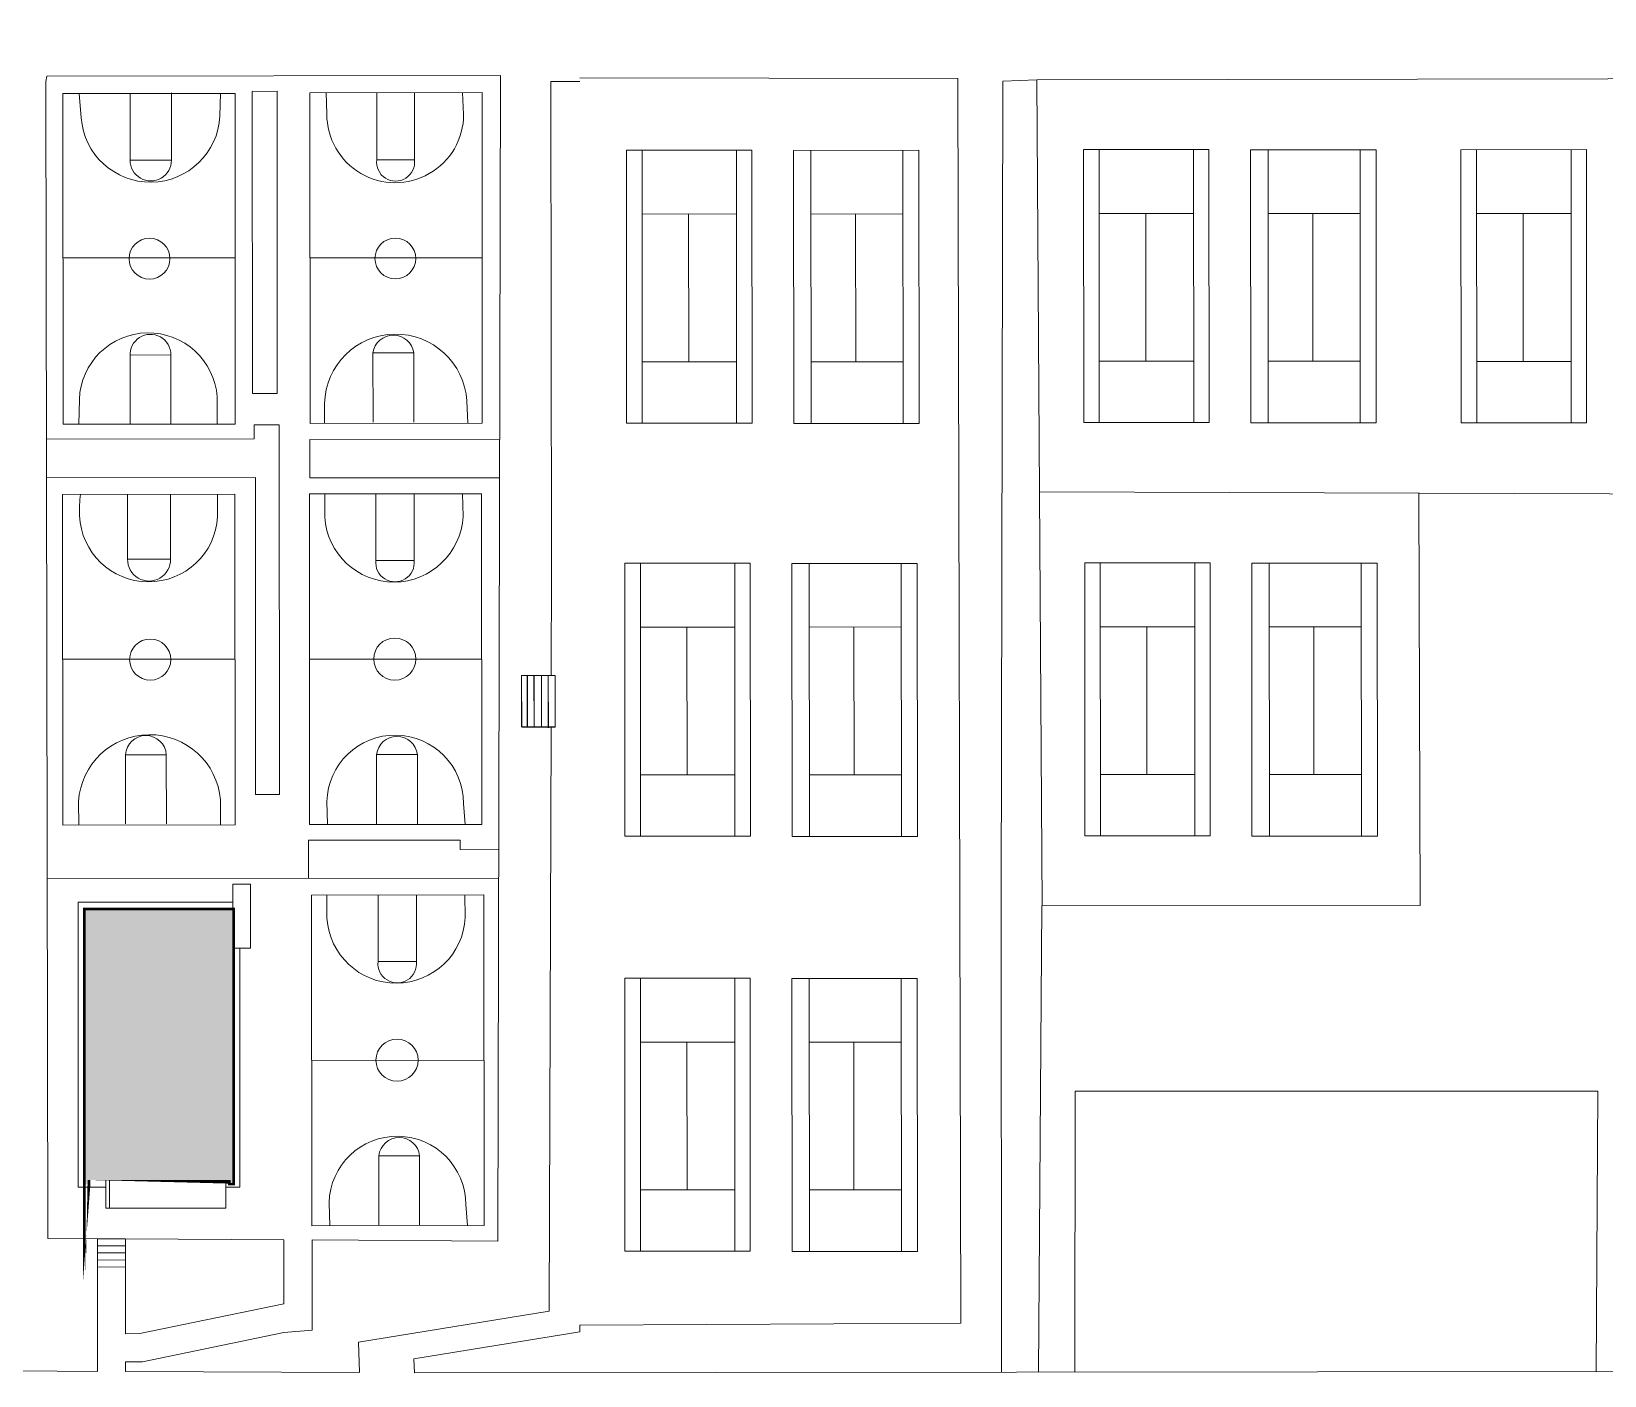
# Model space of a CAD drawing. Header units: feet. Extents: x 6763715 to 6770513, y 1886699 to 1891873.
# Drawn here: x 6767659.1 to 6768106.5, y 1889253.4 to 1889635.7 of the extents above; entities that cross this region are included whole.
import ezdxf

# ---------------------------------------------------------------- set-up
doc = ezdxf.new("R2010")
doc.units = ezdxf.units.FT
doc.header["$LTSCALE"] = 48
doc.header["$MEASUREMENT"] = 0
doc.linetypes.add('PHANTOM2', pattern=[1.25, 0.625, -0.125, 0.125, -0.125, 0.125, -0.125])
doc.layers.add('C-BLDG', color=7, linetype='Continuous')
for name, color, linetype, lineweight in [('C-BLDG-HTCH', 253, 'Continuous', 0), ('C-PROP', 7, 'PHANTOM2', 0), ('L-SITE-WALK', 6, 'Continuous', 0)]:
    doc.layers.add(name, color=color, linetype=linetype, lineweight=lineweight)

msp = doc.modelspace()

# ---------------------------------------------------------------- hatches: boundary and pattern name
at = {"layer": 'C-BLDG-HTCH'}
msp.add_hatch(color=256, dxfattribs=at).paths.add_polyline_path([(6767675.40798486, 1889307.823328808), (6767674.105901529, 1889307.823328809), (6767674.10590153, 1889386.073327643), (6767716.626734708, 1889386.073327643), (6767716.626734708, 1889307.823328809), (6767715.324651377, 1889307.823328809), (6767715.324651379, 1889308.989995458), (6767675.407984861, 1889308.989995457)])

# ---------------------------------------------------------------- linework, layer by layer
at = {"layer": 'C-BLDG', "const_width": 0.75}
msp.add_lwpolyline([(6767675.40798486, 1889307.823328808), (6767674.105901529, 1889307.823328809), (6767674.10590153, 1889386.073327643), (6767716.626734708, 1889386.073327643), (6767716.626734708, 1889307.823328809), (6767715.324651377, 1889307.823328809), (6767715.324651379, 1889308.989995458), (6767675.407984861, 1889308.989995457)], close=True, dxfattribs=at)
at = {"layer": 'C-PROP', "ltscale": 0.02, "const_width": 6, "elevation": -178.8009999999999}
msp.add_lwpolyline([(6769012.672318948, 1888295.374669329, 0.1361048893769301), (6767938.827147607, 1887977.763884334, -0.2823868537519414), (6765535.011960359, 1887963.210487848), (6765125.199023341, 1887960.525005917), (6765008.259637998, 1888061.176182), (6763829.051106414, 1890965.3305025), (6763828.781101809, 1890985.958502438), (6763983.434002401, 1891051.428890646), (6764153.834987686, 1890819.547933312), (6764199.850891613, 1890841.999908577), (6764151.795092961, 1891122.836158444, -0.01647219109543954), (6764351.863703489, 1891197.559898398, -0.0003431867193823084), (6765614.041232214, 1891619.044375816, -0.1515732919274202), (6766084.71670162, 1891639.018791427, -4.006424607498245e-05), (6767109.798489642, 1891365.369470985), (6767424.223199004, 1891242.168853522)], format="xyb", dxfattribs=at)
at = {"layer": 'L-SITE-WALK', "lineweight": 0}
for p, q in [((6767663.206519754, 1889621.515026972), (6767663.500495639, 1889622.983040844)), ((6767663.747587221, 1889292.369181961), (6767663.206519754, 1889621.515026972)), ((6767663.500495639, 1889622.983040844), (6767792.437242979, 1889623.148726672)), ((6767792.437242979, 1889623.148726672), (6767791.758388971, 1889291.619670053)), ((6767922.496009116, 1889622.322450938), (6767814.994389609, 1889622.556333981)), ((6767923.352803396, 1889268.31673199), (6767922.496009116, 1889622.322450938)), ((6767806.328836024, 1889271.696876423), (6767806.863271266, 1889437.895096891)), ((6767737.853993007, 1889405.687970419), (6767781.009714179, 1889405.714905295)), ((6767737.860777431, 1889394.817799535), (6767737.853993007, 1889405.687970419)), ((6767781.009714179, 1889405.714905295), (6767781.011417607, 1889402.985628568)), ((6767781.011417607, 1889402.985628568), (6767791.986380968, 1889402.963155732)), ((6767791.969771319, 1889394.851570701), (6767663.579252938, 1889394.771438043)), ((6767716.376734706, 1889386.073327643), (6767716.376734708, 1889393.120814866)), ((6767716.376734708, 1889393.120814866), (6767721.37673469, 1889393.120814866)), ((6767721.37673469, 1889393.120814866), (6767721.376734689, 1889374.906661143)), ((6767672.355901537, 1889306.989995488), (6767672.355901537, 1889388.073327613)), ((6767672.355901537, 1889388.073327613), (6767716.376734708, 1889388.073327613)), ((6767721.376734689, 1889374.906661143), (6767716.626734706, 1889374.906661143)), ((6767718.376734698, 1889306.989995488), (6767718.376734698, 1889374.906661143)), ((6767680.272568175, 1889308.989995458), (6767680.272568175, 1889300.989995577)), ((6767681.27256817, 1889308.989995458), (6767681.27256817, 1889300.989995577)), ((6767714.407984715, 1889300.989995578), (6767714.407984715, 1889308.989995458)), ((6767680.272568174, 1889306.989995487), (6767672.355901537, 1889306.989995488)), ((6767714.407984713, 1889306.989995488), (6767718.376734698, 1889306.989995488)), ((6767680.272568175, 1889300.989995577), (6767714.407984715, 1889300.989995578)), ((6767677.874917353, 1889292.29472915), (6767663.747587221, 1889292.369181961)), ((6767677.874917351, 1889254.575487154), (6767677.874917352, 1889292.294902403)), ((6767677.874917353, 1889292.29472915), (6767685.874917321, 1889292.252568142)), ((6767677.874917352, 1889290.2948744), (6767685.874917321, 1889290.252540139)), ((6767685.874917321, 1889265.277177252), (6767685.874917319, 1889292.252839503)), ((6767730.874917151, 1889292.015412464), (6767685.874917321, 1889292.252568142)), ((6767730.874917151, 1889273.77442563), (6767730.874917151, 1889292.015412464)), ((6767738.876734623, 1889291.96340067), (6767738.876734624, 1889266.274425741)), ((6767791.758388971, 1889291.619670053), (6767738.876734623, 1889291.96340067)), ((6767677.8431671, 1889286.29498641), (6767685.874917322, 1889286.252484133)), ((6767677.853750517, 1889288.294958408), (6767685.874917322, 1889288.252512136)), ((6767677.874917352, 1889284.294790391), (6767685.874917321, 1889284.25245613)), ((6767689.874917307, 1889265.33967725), (6767730.874917151, 1889273.77442563)), ((6767752.080643353, 1889262.836470198), (6767806.328836024, 1889271.696876423)), ((6767815.066100035, 1889267.7221799), (6767815.05990961, 1889265.797087011)), ((6767815.066100035, 1889267.7221799), (6767923.352803396, 1889268.31673199)), ((6767689.874917307, 1889265.33967725), (6767685.874917321, 1889265.277177252)), ((6767730.874917151, 1889265.606888012), (6767690.689292187, 1889257.277177371)), ((6767738.876734624, 1889266.274425741), (6767730.874917151, 1889265.606888012)), ((6767752.080643353, 1889262.836470198), (6767752.346421072, 1889254.207157631)), ((6767767.797403706, 1889258.099305575), (6767815.05990961, 1889265.797087011)), ((6767768.025771944, 1889254.140867254), (6767767.797403706, 1889258.099305575)), ((6767677.874917351, 1889254.575487154), (6767654.958839247, 1889254.688828065)), ((6767690.689292187, 1889257.277177371), (6767685.874917322, 1889257.277177371)), ((6767685.874917322, 1889257.277177371), (6767685.874917321, 1889254.535919856)), ((6767752.346421072, 1889254.207157631), (6767685.874917321, 1889254.535919856)), ((6768110.417554971, 1889254.551000982), (6767768.025771944, 1889254.140867254))]:
    msp.add_line(p, q, dxfattribs=at)
for points in [[(6767806.910384257, 1889452.546256216), (6767807.008511935, 1889483.0619174), (6767806.79023728, 1889621.454879433), (6767814.992923228, 1889621.489939167)], [(6767934.91535419, 1889254.340775809), (6767934.828943208, 1889387.243094056), (6767935.300731109, 1889621.56849086), (6767944.975996198, 1889621.916411032)], [(6767946.563461348, 1889386.982315441), (6767944.975996198, 1889621.916411032), (6768161.550828045, 1889622.29589285), (6768161.948065592, 1889504.02932046), (6767945.767960836, 1889504.711005823)], [(6767698.874666652, 1889618.228389777), (6767698.886601158, 1889599.106632677), (6767687.126355229, 1889599.09929273), (6767687.114505036, 1889618.085961694)], [(6767767.981069771, 1889618.308805226), (6767767.992982224, 1889599.222378059), (6767757.286217785, 1889599.215695621), (6767757.27430533, 1889618.302122789)], [(6767832.727532768, 1889601.962405907), (6767832.776011439, 1889524.288682649)], [(6767859.582055757, 1889601.979166679), (6767859.630534427, 1889524.305443421)], [(6767880.754947165, 1889601.878971715), (6767880.803425841, 1889524.205248456)], [(6767906.917183077, 1889601.89530041), (6767906.965661749, 1889524.221577151)], [(6767962.728556966, 1889602.12209873), (6767962.77703564, 1889524.448375471)], [(6767989.583079958, 1889602.138859504), (6767989.631558629, 1889524.465136245)], [(6768010.755971367, 1889602.038664538), (6768010.804450037, 1889524.364941279)], [(6768036.918207275, 1889602.054993233), (6768036.966685951, 1889524.381269975)], [(6768070.069533164, 1889602.083130265), (6768070.118011836, 1889524.409407006)], [(6768096.924056156, 1889602.099891037), (6768096.972534826, 1889524.42616778)], [(6767832.738885568, 1889583.772667158), (6767859.593408559, 1889583.789427932)], [(6767846.00708662, 1889541.743595776), (6767845.980849765, 1889583.780931895)], [(6767880.766240522, 1889583.78447591), (6767906.928476432, 1889583.800804604)], [(6767893.491791803, 1889541.755065841), (6767893.465554945, 1889583.792401961)], [(6767962.739909768, 1889583.932359982), (6767989.59443276, 1889583.949120755)], [(6767976.008110819, 1889541.903288598), (6767975.981873965, 1889583.940624718)], [(6768010.767264724, 1889583.944168733), (6768036.929500634, 1889583.960497427)], [(6768023.492816001, 1889541.914758665), (6768023.466579145, 1889583.952094784)], [(6768070.080885966, 1889583.893391515), (6768096.935408958, 1889583.910152288)], [(6768083.349087017, 1889541.864320132), (6768083.322850162, 1889583.901656253)], [(6767668.04705156, 1889571.301202227), (6767717.032633722, 1889571.331775706)], [(6767738.285670881, 1889571.305855332), (6767787.271253044, 1889571.336428811)], [(6767756.225942717, 1889524.597822215), (6767756.213675195, 1889544.253145757), (6767767.80471769, 1889544.260380102), (6767767.816985209, 1889524.60505656)], [(6767687.146942915, 1889524.01791972), (6767687.134675398, 1889543.673243262), (6767698.725717892, 1889543.680477605), (6767698.737985414, 1889524.025154063)], [(6767832.765122423, 1889541.735331039), (6767859.619645414, 1889541.752091811)], [(6767880.792477381, 1889541.747139789), (6767906.95471329, 1889541.763468485)], [(6767962.766146624, 1889541.895023861), (6767989.620669613, 1889541.911784634)], [(6768010.79350158, 1889541.906832614), (6768036.95573749, 1889541.923161306)], [(6768070.107122822, 1889541.856055396), (6768096.961645812, 1889541.872816168)], [(6767663.423646037, 1889508.77202579), (6767722.777046058, 1889508.809070158), (6767722.833310307, 1889418.661108954), (6767729.639418067, 1889418.665356866), (6767729.573771711, 1889523.845569716), (6767722.396330007, 1889523.841090043), (6767722.398849225, 1889519.804737917), (6767663.405570401, 1889519.767918312)], [(6767792.229131246, 1889508.74945408), (6767738.236621758, 1889508.715755614), (6767738.22977885, 1889519.679635944), (6767792.251285879, 1889519.569019045)], [(6767686.413197071, 1889504.053244403), (6767686.424689675, 1889485.639511783), (6767698.621463563, 1889485.647124182), (6767698.609970961, 1889504.060856803)], [(6767757.002406356, 1889504.168410177), (6767757.014232011, 1889485.221058302), (6767767.926189939, 1889485.227868806), (6767767.914364283, 1889504.175220681)], [(6768053.657244036, 1889504.370796231), (6768054.069389118, 1889387.049413354), (6767946.563461346, 1889386.982315442)], [(6767832.252244091, 1889484.473119434), (6767832.300722763, 1889406.799396174)], [(6767859.106767083, 1889484.489880205), (6767859.155245753, 1889406.816156947)], [(6767880.279658491, 1889484.389685241), (6767880.328137163, 1889406.715961981)], [(6767906.441894399, 1889484.406013934), (6767906.490373073, 1889406.732290677)], [(6767963.054391326, 1889484.557635417), (6767963.10287, 1889406.883912157)], [(6767989.908914318, 1889484.574396189), (6767989.957392991, 1889406.900672931)], [(6768011.081805727, 1889484.474201223), (6768011.1302844, 1889406.800477965)], [(6768037.244041637, 1889484.490529919), (6768037.292520309, 1889406.816806661)], [(6767832.263596892, 1889466.283380684), (6767859.118119884, 1889466.300141457)], [(6767845.531797944, 1889424.2543093), (6767845.505561089, 1889466.29164542)], [(6767880.290951848, 1889466.295189435), (6767906.453187758, 1889466.311518129)], [(6767893.016503126, 1889424.265779366), (6767892.990266268, 1889466.303115486)], [(6767963.065744128, 1889466.367896668), (6767989.920267121, 1889466.384657439)], [(6767976.333945179, 1889424.338825284), (6767976.307708325, 1889466.376161403)], [(6768011.093099082, 1889466.379705419), (6768037.255334998, 1889466.396034113)], [(6768023.818650363, 1889424.35029535), (6768023.792413507, 1889466.387631469)], [(6767667.964612436, 1889457.161587513), (6767716.950194597, 1889457.192160992)], [(6767738.156379868, 1889457.138908564), (6767787.141962033, 1889457.169482043)], [(6767800.091548671, 1889452.528453962), (6767800.100692911, 1889437.877329751)], [(6767800.117233658, 1889452.48434844), (6767800.126377487, 1889437.833887125)], [(6767801.999073094, 1889452.543190908), (6767802.008217333, 1889437.892066697)], [(6767802.024671775, 1889452.49908472), (6767802.0338156, 1889437.848623404)], [(6767804.109184121, 1889452.476564653), (6767804.118328361, 1889437.825440441)], [(6767804.134687331, 1889452.432461479), (6767804.143831154, 1889437.782000163)], [(6767806.051643962, 1889452.322112249), (6767806.060788203, 1889437.670988037)], [(6767806.077059284, 1889452.278016063), (6767806.086203109, 1889437.627554748)], [(6767685.856607405, 1889410.297866552), (6767685.844339887, 1889429.953190094), (6767697.435382381, 1889429.960424438), (6767697.447649901, 1889410.305100895)], [(6767757.2484373, 1889410.34989712), (6767757.23616978, 1889430.005220662), (6767768.827212276, 1889430.012455005), (6767768.839479791, 1889410.357131462)], [(6767832.289833749, 1889424.246044564), (6767859.144356739, 1889424.262805335)], [(6767880.317188703, 1889424.257853315), (6767906.479424613, 1889424.27418201)], [(6767963.091980984, 1889424.330560548), (6767989.946503975, 1889424.347321319)], [(6768011.119335939, 1889424.342369298), (6768037.281571851, 1889424.358697993)], [(6767757.646896814, 1889390.076773743), (6767757.65872247, 1889371.129421868), (6767768.570680397, 1889371.136232373), (6767768.558854745, 1889390.083584248)], [(6767946.38076878, 1889386.982201417), (6767945.509977823, 1889254.353466571)], [(6767832.244293492, 1889366.399120966), (6767832.292772164, 1889288.725397709)], [(6767859.098816482, 1889366.415881739), (6767859.147295155, 1889288.74215848)], [(6767880.271707891, 1889366.315686775), (6767880.320186565, 1889288.641963515)], [(6767906.433943802, 1889366.33201547), (6767906.482422475, 1889288.65829221)], [(6767832.255646292, 1889348.209382217), (6767859.110169285, 1889348.226142991)], [(6767845.523847343, 1889306.180310834), (6767845.497610489, 1889348.217646955)], [(6767880.283001246, 1889348.22119097), (6767906.445237161, 1889348.237519663)], [(6767893.008552526, 1889306.191780901), (6767892.982315669, 1889348.22911702)], [(6767738.80087033, 1889343.047272131), (6767787.786452493, 1889343.07784561)], [(6768104.092345977, 1889254.543424336), (6768104.576463042, 1889334.316206707), (6767955.950913357, 1889334.23192073), (6767955.778889631, 1889254.330605277)], [(6767757.892927763, 1889296.258260685), (6767757.880660238, 1889315.913584228), (6767769.471702736, 1889315.920818572), (6767769.483970255, 1889296.26549503)], [(6767832.28188315, 1889306.172046098), (6767859.136406139, 1889306.18880687)], [(6767880.309238106, 1889306.183854849), (6767906.471474015, 1889306.200183543)]]:
    msp.add_lwpolyline(points, dxfattribs=at)
for points in [[(6767717.062152172, 1889524.036590764), (6767668.076570006, 1889524.006017286), (6767668.017859125, 1889618.074042862), (6767717.003441285, 1889618.104616342)], [(6767728.92485165, 1889618.681059094), (6767728.978498541, 1889532.726691972), (6767721.918849677, 1889532.722285818), (6767721.865202788, 1889618.67665294)], [(6767787.300639452, 1889524.252800972), (6767738.31505729, 1889524.222227492), (6767738.256346405, 1889618.290253068), (6767787.241928568, 1889618.320826549)], [(6767863.958953558, 1889601.981898443), (6767864.007432232, 1889524.308175185), (6767828.332863421, 1889524.285909537), (6767828.284384744, 1889601.959632795)], [(6767911.49058711, 1889601.898154818), (6767911.539065787, 1889524.22443156), (6767875.864496974, 1889524.202165911), (6767875.816018302, 1889601.87588917)], [(6767993.959977755, 1889602.141591266), (6767994.008456433, 1889524.467868008), (6767958.33388762, 1889524.44560236), (6767958.285408948, 1889602.119325618)], [(6768041.491611311, 1889602.057847642), (6768041.540089985, 1889524.384124383), (6768005.865521172, 1889524.361858735), (6768005.817042498, 1889602.035581994)], [(6768101.300953954, 1889602.102622801), (6768101.34943263, 1889524.428899544), (6768065.674863817, 1889524.406633895), (6768065.626385142, 1889602.080357153)], [(6767716.979646088, 1889410.004259689), (6767667.994063923, 1889409.973686208), (6767667.935353042, 1889504.041711785), (6767716.920935201, 1889504.072285266)], [(6767787.171327644, 1889410.119177352), (6767738.185745481, 1889410.088603873), (6767738.127034595, 1889504.156629449), (6767787.112616757, 1889504.18720293)], [(6767863.48366488, 1889484.492611968), (6767863.532143557, 1889406.818888709), (6767827.857574744, 1889406.796623062), (6767827.80909607, 1889484.47034632)], [(6767911.015298435, 1889484.408868344), (6767911.06377711, 1889406.735145085), (6767875.389208298, 1889406.712879437), (6767875.340729624, 1889484.386602696)], [(6767994.285812117, 1889484.577127953), (6767994.334290792, 1889406.903404695), (6767958.65972198, 1889406.881139047), (6767958.611243308, 1889484.554862305)], [(6768041.817445674, 1889484.493384327), (6768041.865924345, 1889406.819661069), (6768006.191355535, 1889406.797395421), (6768006.142876863, 1889484.471118679)], [(6767807.986130064, 1889452.546927624), (6767807.995274303, 1889437.895803412), (6767798.473981783, 1889437.889860866), (6767798.464837545, 1889452.540985078)], [(6767808.011457859, 1889452.502821265), (6767808.020601684, 1889437.852359951), (6767798.499739961, 1889437.846417673), (6767798.490596134, 1889452.496878989)], [(6767787.815818105, 1889296.027540918), (6767738.83023594, 1889295.996967439), (6767738.771525055, 1889390.064993015), (6767787.757107219, 1889390.095566496)], [(6767863.475714281, 1889366.418613502), (6767863.524192957, 1889288.744890244), (6767827.849624144, 1889288.722624596), (6767827.801145473, 1889366.396347855)], [(6767911.007347838, 1889366.334869877), (6767911.055826512, 1889288.66114662), (6767875.381257699, 1889288.638880972), (6767875.332779025, 1889366.312604229)]]:
    msp.add_lwpolyline(points, close=True, dxfattribs=at)
for points in [[(6767712.800050939, 1889618.101992871), (6767712.656597383, 1889611.663298273, -0.9416154175018988), (6767673.231341877, 1889611.147980429), (6767672.670161386, 1889618.076946513)], [(6767781.705348248, 1889618.317370991), (6767781.989596652, 1889612.101247371, -1.002262318113454), (6767743.093030099, 1889612.251244038), (6767742.908648671, 1889618.29315672)], [(6767687.126355229, 1889599.09929273, 1.006201170272044), (6767698.886601158, 1889599.106632677, 0.993837047480616)], [(6767767.992982224, 1889599.222378059, -1.138514322608725), (6767757.286217785, 1889599.215695622, -0.8783376572212448)], [(6767672.514305, 1889524.008787018), (6767672.702745588, 1889531.051234539, -0.9471052501737753), (6767711.922343574, 1889531.759920161), (6767711.927165953, 1889524.033385854)], [(6767687.134869697, 1889543.361927957, -1.039264494999575), (6767698.725717892, 1889543.680477605, 0.3684705960401987)], [(6767742.465558361, 1889524.224817953), (6767742.434050966, 1889529.903835959, -0.9567030443065386), (6767782.902139235, 1889530.601048865), (6767783.183461529, 1889524.25023131)], [(6767756.213675195, 1889544.253145757, -0.8779780422264994), (6767767.80471769, 1889544.260380102, -0.3057923585499351)], [(6767712.014722167, 1889504.069223139), (6767712.018685019, 1889497.719843181, -0.9537254922574234), (6767672.772036732, 1889498.002702753, -0.04123104148190853), (6767673.027536701, 1889504.044889979, -0.8819415194401965)], [(6767742.478557159, 1889504.159345374), (6767742.482676262, 1889497.559619325, 0.9442978652572785), (6767781.816551548, 1889497.766574882), (6767781.665259033, 1889504.183803058)], [(6767698.621463563, 1889485.647124182, -1.026227712950908), (6767686.424689675, 1889485.639511783, -77.25521858606736)], [(6767757.014232011, 1889485.221058302, 1.110597161162954), (6767767.926189939, 1889485.227868806, 19.08364703670084)], [(6767672.536072375, 1889409.976521022), (6767672.481358543, 1889416.66514767, -0.9309702214012628), (6767712.857371578, 1889417.109897328), (6767712.880529204, 1889410.001701297)], [(6767685.844339887, 1889429.953190094, -0.9432322981803181), (6767697.435382381, 1889429.960424438, 1.787045228301717)], [(6767743.282444404, 1889410.091784886), (6767743.076674053, 1889416.642720589, -0.9871225813253371), (6767781.935652183, 1889416.092162404), (6767782.423782432, 1889410.116214256)], [(6767757.23616978, 1889430.005220661, -0.893940408988779), (6767768.827212276, 1889430.012455005, 2.194148503846658)], [(6767743.12304762, 1889390.06770894), (6767743.12716672, 1889383.467982892, 0.9442978652572785), (6767782.461042007, 1889383.67493845), (6767782.309749495, 1889390.092166623)], [(6767757.65872247, 1889371.129421868, 1.110597161162954), (6767768.570680397, 1889371.136232373, 19.08364703670084)], [(6767743.926934863, 1889296.000148454), (6767743.721164513, 1889302.551084155, -0.9871225813253371), (6767782.580142645, 1889302.00052597), (6767783.068272893, 1889296.024577823)], [(6767757.880660238, 1889315.913584228, -0.893940408988779), (6767769.471702736, 1889315.920818572, 2.194148503846658)]]:
    msp.add_lwpolyline(points, format="xyb", dxfattribs=at)
for centre, radius in [((6767692.657215713, 1889571.075438535), 5.822042773663236), ((6767762.586053951, 1889571.128073948), 5.803006146655479), ((6767692.855591388, 1889457.041075673), 5.851566748083795), ((6767762.409220204, 1889457.18168433), 5.991378883827965), ((6767763.053710666, 1889343.090047896), 5.991378883827965)]:
    msp.add_circle(centre, radius, dxfattribs=at)

doc.saveas('drawing.dxf')
